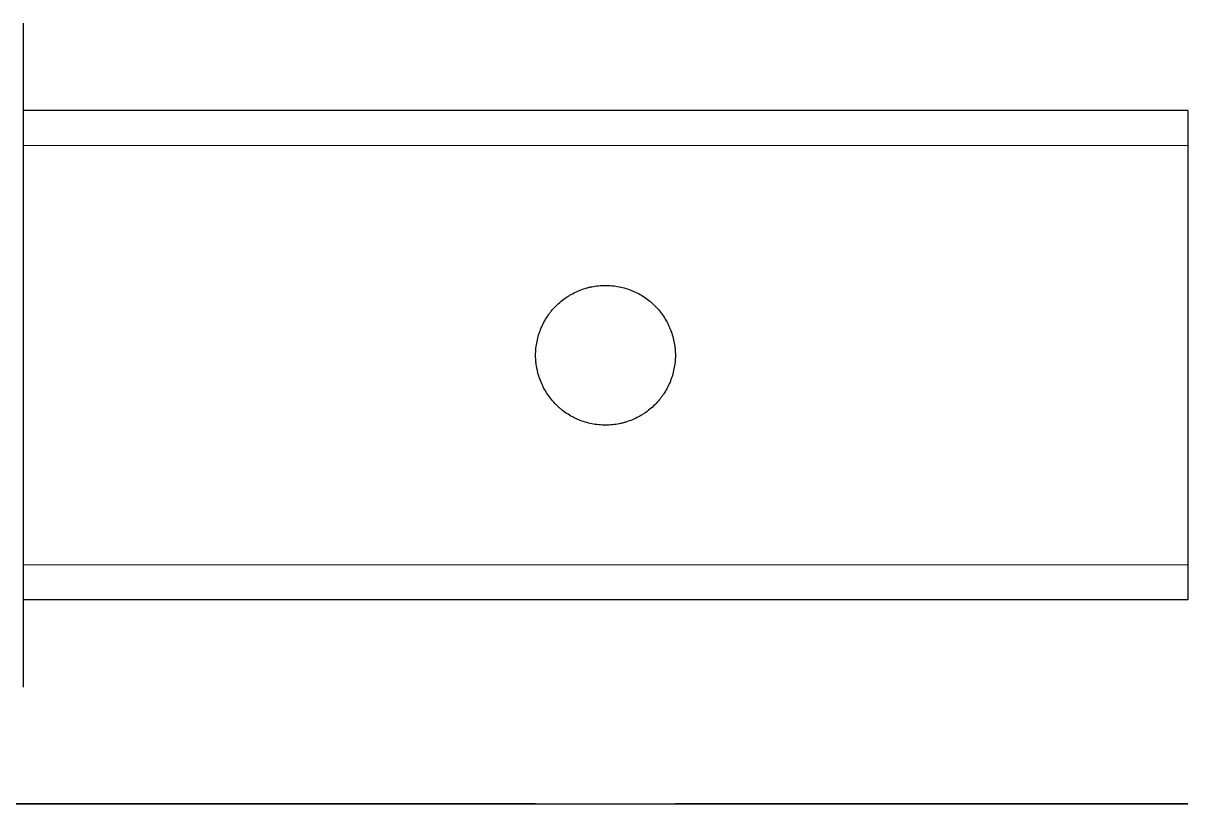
# Model space of a CAD drawing. Header units: millimetres. Extents: x -521 to 145, y 0 to 499.
# Drawn here: x 45 to 145, y 0 to 67 of the extents above; entities that cross this region are included whole.
import ezdxf
from ezdxf.lldxf.tags import DXFTag

# ---------------------------------------------------------------- set-up
doc = ezdxf.new("R2010")
doc.units = ezdxf.units.MM
doc.layers.add('ORTHO$31', color=7, linetype='Continuous', true_color=0xffffff)
doc.layers.add('ORTHO$32', color=7, linetype='Continuous', true_color=0xffffff)
tags = doc.linetypes.add('DASHED', pattern=[25.72, 12.86, -12.86]).pattern_tags.tags
tags[6:7] = [DXFTag(74, 4), DXFTag(75, 0), DXFTag(340, '0'), DXFTag(46, 0.0), DXFTag(50, 0.0), DXFTag(44, 0.0), DXFTag(45, 0.0)]
tags[4:5] = [DXFTag(74, 4), DXFTag(75, 0), DXFTag(340, '0'), DXFTag(46, 0.0), DXFTag(50, 0.0), DXFTag(44, 0.0), DXFTag(45, 0.0)]

msp = doc.modelspace()

# ---------------------------------------------------------------- linework, layer by layer
at = {"layer": 'ORTHO$31', "color": 30, "linetype": 'Continuous', "lineweight": 25}
for p, q in [((45, 67), (45, 10)), ((145, 59.5), (45, 59.5)), ((145, 59.5), (145, 17.5)), ((145, 17.5), (45, 17.5))]:
    msp.add_line(p, q, dxfattribs=at)
at = {"layer": 'ORTHO$31', "color": 53, "linetype": 'DASHED', "lineweight": 18}
for p, q in [((145, 56.5), (45, 56.5)), ((89, 38.5), (89, 38.5)), ((89, 38.5), (89, 38.5)), ((89, 38.5), (89, 38.5)), ((89, 38.5), (89, 38.5)), ((101, 38.5), (101, 38.5)), ((101, 38.5), (101, 38.5)), ((101, 38.5), (101, 38.5)), ((101, 38.5), (101, 38.5)), ((145, 20.5), (45, 20.5))]:
    msp.add_line(p, q, dxfattribs=at)
at = {"layer": 'ORTHO$31', "color": 30, "linetype": 'Continuous', "lineweight": 25}
for points, knots in [([(89, 38.5), (89, 38.7), (89.01, 38.9), (89.05, 39.29), (89.11, 39.68), (89.2, 40.06), (89.27, 40.29), (89.29, 40.34), (89.32, 40.44), (89.34, 40.48), (89.39, 40.62), (89.42, 40.71), (89.54, 40.99), (89.62, 41.16), (89.8, 41.51), (89.9, 41.67), (90.07, 41.92), (90.12, 42), (90.21, 42.12), (90.24, 42.16), (90.3, 42.23), (90.33, 42.27), (90.49, 42.46), (90.62, 42.61), (90.9, 42.88), (91.04, 43.01), (91.34, 43.26), (91.5, 43.38), (91.7, 43.51), (91.74, 43.54), (91.83, 43.59), (91.95, 43.67), (92.08, 43.74), (92.34, 43.88), (92.51, 43.96), (92.87, 44.11), (93.06, 44.18), (93.34, 44.27), (93.44, 44.29), (93.58, 44.33), (93.63, 44.34), (93.73, 44.36), (93.77, 44.37), (94.02, 44.42), (94.41, 44.48), (94.8, 44.5), (95.19, 44.5), (95.39, 44.49), (95.78, 44.45), (95.98, 44.42), (96.37, 44.35), (96.75, 44.25), (97.12, 44.12), (97.34, 44.02), (97.39, 44), (97.48, 43.96), (97.52, 43.94), (97.66, 43.88), (97.75, 43.84), (98.01, 43.7), (98.17, 43.6), (98.5, 43.38), (98.65, 43.26), (98.88, 43.08), (98.95, 43.01), (99.06, 42.91), (99.1, 42.88), (99.17, 42.81), (99.21, 42.78), (99.38, 42.61), (99.51, 42.46), (99.76, 42.16), (99.87, 42.01), (100.09, 41.68), (100.19, 41.51), (100.31, 41.3), (100.33, 41.25), (100.38, 41.16), (100.44, 41.03), (100.5, 40.9), (100.61, 40.63), (100.68, 40.44), (100.79, 40.07), (100.84, 39.88), (100.9, 39.59), (100.92, 39.49), (100.94, 39.34), (100.95, 39.29), (100.96, 39.19), (100.97, 39.14), (100.99, 38.9), (101, 38.7), (101, 38.5)], [0, 0, 0, 0, 0.03125, 0.03125, 0.0625, 0.09375, 0.09375, 0.10156, 0.10156, 0.10937, 0.10937, 0.125, 0.125, 0.15625, 0.15625, 0.1875, 0.1875, 0.20313, 0.20313, 0.21094, 0.21094, 0.21875, 0.21875, 0.25, 0.25, 0.28125, 0.28125, 0.3125, 0.3125, 0.32031, 0.32031, 0.32813, 0.34375, 0.34375, 0.375, 0.375, 0.40625, 0.40625, 0.42188, 0.42188, 0.42969, 0.42969, 0.4375, 0.4375, 0.46875, 0.5, 0.5, 0.53125, 0.53125, 0.5625, 0.5625, 0.59375, 0.625, 0.625, 0.63281, 0.63281, 0.64063, 0.64063, 0.65625, 0.65625, 0.6875, 0.6875, 0.71875, 0.71875, 0.73438, 0.73438, 0.74219, 0.74219, 0.75, 0.75, 0.78125, 0.78125, 0.8125, 0.8125, 0.84375, 0.84375, 0.85156, 0.85156, 0.85938, 0.875, 0.875, 0.90625, 0.90625, 0.9375, 0.9375, 0.95313, 0.95313, 0.96094, 0.96094, 0.96875, 0.96875, 1, 1, 1, 1]), ([(101, 38.5), (101, 38.3), (100.99, 38.1), (100.95, 37.71), (100.89, 37.32), (100.8, 36.94), (100.73, 36.71), (100.71, 36.66), (100.68, 36.56), (100.66, 36.52), (100.61, 36.38), (100.58, 36.29), (100.46, 36.01), (100.38, 35.84), (100.2, 35.49), (100.1, 35.33), (99.93, 35.08), (99.88, 35), (99.79, 34.88), (99.76, 34.84), (99.7, 34.77), (99.67, 34.73), (99.51, 34.54), (99.38, 34.39), (99.1, 34.12), (98.96, 33.99), (98.66, 33.74), (98.5, 33.62), (98.3, 33.49), (98.26, 33.46), (98.17, 33.41), (98.05, 33.33), (97.92, 33.26), (97.66, 33.12), (97.49, 33.04), (97.13, 32.89), (96.94, 32.82), (96.66, 32.73), (96.56, 32.71), (96.42, 32.67), (96.37, 32.66), (96.27, 32.64), (96.23, 32.63), (95.98, 32.58), (95.59, 32.52), (95.2, 32.5), (94.81, 32.5), (94.61, 32.51), (94.22, 32.55), (94.02, 32.58), (93.63, 32.65), (93.25, 32.75), (92.88, 32.88), (92.66, 32.98), (92.61, 33), (92.52, 33.04), (92.48, 33.06), (92.34, 33.12), (92.25, 33.16), (91.99, 33.3), (91.83, 33.4), (91.5, 33.62), (91.35, 33.74), (91.12, 33.92), (91.05, 33.99), (90.94, 34.09), (90.9, 34.12), (90.83, 34.19), (90.79, 34.22), (90.62, 34.39), (90.49, 34.54), (90.24, 34.84), (90.13, 34.99), (89.91, 35.32), (89.81, 35.49), (89.69, 35.7), (89.67, 35.75), (89.62, 35.84), (89.56, 35.97), (89.5, 36.1), (89.39, 36.37), (89.32, 36.56), (89.21, 36.93), (89.16, 37.12), (89.1, 37.41), (89.08, 37.51), (89.06, 37.66), (89.05, 37.71), (89.04, 37.81), (89.03, 37.86), (89.01, 38.1), (89, 38.3), (89, 38.5)], [0, 0, 0, 0, 0.03125, 0.03125, 0.0625, 0.09375, 0.09375, 0.10156, 0.10156, 0.10937, 0.10937, 0.125, 0.125, 0.15625, 0.15625, 0.1875, 0.1875, 0.20312, 0.20312, 0.21094, 0.21094, 0.21875, 0.21875, 0.25, 0.25, 0.28125, 0.28125, 0.3125, 0.3125, 0.32031, 0.32031, 0.32812, 0.34375, 0.34375, 0.375, 0.375, 0.40625, 0.40625, 0.42187, 0.42187, 0.42969, 0.42969, 0.4375, 0.4375, 0.46875, 0.5, 0.5, 0.53125, 0.53125, 0.5625, 0.5625, 0.59375, 0.625, 0.625, 0.63281, 0.63281, 0.64062, 0.64062, 0.65625, 0.65625, 0.6875, 0.6875, 0.71875, 0.71875, 0.73437, 0.73437, 0.74219, 0.74219, 0.75, 0.75, 0.78125, 0.78125, 0.8125, 0.8125, 0.84375, 0.84375, 0.85156, 0.85156, 0.85937, 0.875, 0.875, 0.90625, 0.90625, 0.9375, 0.9375, 0.95312, 0.95312, 0.96094, 0.96094, 0.96875, 0.96875, 1, 1, 1, 1])]:
    msp.add_open_spline(points, degree=3, knots=knots, dxfattribs=at)
at = {"layer": 'ORTHO$32', "color": 30, "linetype": 'Continuous', "lineweight": 25}
for p, q in [((45, 0, -28.5), (40, 0, -28.5)), ((45, 0, 971.5), (40, 0, 971.5)), ((40, 0, 28.5), (45, 0, 28.5)), ((40, 0, 1028.5), (45, 0, 1028.5)), ((45, 0, 28.5), (45, 0, 0)), ((45, 0, 971.5), (45, 0, 1000)), ((45, 0, -28.5), (45, 0, 0)), ((45, 0, 1028.5), (45, 0, 1000)), ((45, 0, 1021), (89, 0, 1021)), ((89, 0, 979), (45, 0, 979)), ((89, 0, -21), (45, 0, -21)), ((45, 0, 21), (89, 0, 21)), ((101, 0, 1021), (145, 0, 1021)), ((145, 0, 979), (101, 0, 979)), ((101, 0, 21), (145, 0, 21)), ((145, 0, -21), (101, 0, -21)), ((145, 0, -21), (145, 0, 0)), ((145, 0, 979), (145, 0, 1000)), ((145, 0, 1021), (145, 0, 1000)), ((145, 0, 21), (145, 0, 0))]:
    msp.add_line(p, q, dxfattribs=at)
at = {"layer": 'ORTHO$32', "color": 53, "linetype": 'DASHED', "lineweight": 18}
for p, q in [((89, 0, -18), (45, 0, -18)), ((45, 0, 18), (89, 0, 18)), ((45, 0, 1018), (89, 0, 1018)), ((89, 0, 982), (45, 0, 982)), ((89, 0, 979), (89, 0, 982)), ((89, 0, -21), (89, 0, -18)), ((89, 0, 1018), (89, 0, 1021)), ((89, 0, 18), (89, 0, 21)), ((101, 0, 18), (145, 0, 18)), ((145, 0, -18), (101, 0, -18)), ((145, 0, 982), (101, 0, 982)), ((101, 0, 1018), (145, 0, 1018)), ((101, 0, 1018), (101, 0, 1021)), ((101, 0, 979), (101, 0, 982)), ((101, 0, -21), (101, 0, -18)), ((101, 0, 18), (101, 0, 21))]:
    msp.add_line(p, q, dxfattribs=at)
at = {"layer": 'ORTHO$32', "color": 30, "linetype": 'Continuous', "lineweight": 25}
for points, knots in [([(89, 0, -21), (89, 0, -21), (89.01, 0, -21), (89.05, 0, -20.99), (89.11, 0, -20.97), (89.2, 0, -20.94), (89.27, 0, -20.92), (89.29, 0, -20.92), (89.32, 0, -20.91), (89.34, 0, -20.91), (89.39, 0, -20.89), (89.42, 0, -20.88), (89.54, 0, -20.85), (89.62, 0, -20.83), (89.8, 0, -20.78), (89.9, 0, -20.76), (90.07, 0, -20.72), (90.12, 0, -20.71), (90.21, 0, -20.69), (90.24, 0, -20.68), (90.3, 0, -20.67), (90.33, 0, -20.66), (90.49, 0, -20.62), (90.62, 0, -20.6), (90.9, 0, -20.54), (91.04, 0, -20.51), (91.34, 0, -20.45), (91.5, 0, -20.43), (91.7, 0, -20.39), (91.74, 0, -20.39), (91.83, 0, -20.37), (91.95, 0, -20.35), (92.08, 0, -20.34), (92.34, 0, -20.3), (92.51, 0, -20.28), (92.87, 0, -20.24), (93.06, 0, -20.22), (93.34, 0, -20.19), (93.44, 0, -20.19), (93.58, 0, -20.17), (93.63, 0, -20.17), (93.73, 0, -20.16), (93.77, 0, -20.16), (94.02, 0, -20.15), (94.41, 0, -20.13), (94.8, 0, -20.12), (95.19, 0, -20.12), (95.39, 0, -20.13), (95.78, 0, -20.14), (95.98, 0, -20.15), (96.37, 0, -20.17), (96.75, 0, -20.2), (97.12, 0, -20.23), (97.34, 0, -20.26), (97.39, 0, -20.27), (97.48, 0, -20.28), (97.52, 0, -20.28), (97.66, 0, -20.3), (97.75, 0, -20.31), (98.01, 0, -20.35), (98.17, 0, -20.37), (98.5, 0, -20.43), (98.65, 0, -20.45), (98.88, 0, -20.5), (98.95, 0, -20.51), (99.06, 0, -20.53), (99.1, 0, -20.54), (99.17, 0, -20.55), (99.21, 0, -20.56), (99.38, 0, -20.6), (99.51, 0, -20.62), (99.76, 0, -20.68), (99.87, 0, -20.71), (100.09, 0, -20.76), (100.19, 0, -20.78), (100.31, 0, -20.81), (100.33, 0, -20.82), (100.38, 0, -20.83), (100.44, 0, -20.85), (100.5, 0, -20.86), (100.61, 0, -20.89), (100.68, 0, -20.91), (100.79, 0, -20.94), (100.84, 0, -20.96), (100.9, 0, -20.97), (100.92, 0, -20.98), (100.94, 0, -20.98), (100.95, 0, -20.99), (100.96, 0, -20.99), (100.97, 0, -20.99), (100.99, 0, -21), (101, 0, -21), (101, 0, -21)], [0, 0, 0, 0, 0.03119, 0.03119, 0.06244, 0.09369, 0.09369, 0.10151, 0.10151, 0.10932, 0.10932, 0.12495, 0.12495, 0.1562, 0.1562, 0.18745, 0.18745, 0.20308, 0.20308, 0.21089, 0.21089, 0.2187, 0.2187, 0.24995, 0.24995, 0.2812, 0.2812, 0.31246, 0.31246, 0.32027, 0.32027, 0.32808, 0.34371, 0.34371, 0.37496, 0.37496, 0.40621, 0.40621, 0.42184, 0.42184, 0.42965, 0.42965, 0.43746, 0.43746, 0.46872, 0.49997, 0.49997, 0.53122, 0.53122, 0.56247, 0.56247, 0.59372, 0.62498, 0.62498, 0.63279, 0.63279, 0.6406, 0.6406, 0.65623, 0.65623, 0.68748, 0.68748, 0.71873, 0.71873, 0.73436, 0.73436, 0.74217, 0.74217, 0.74998, 0.74998, 0.78124, 0.78124, 0.81249, 0.81249, 0.84374, 0.84374, 0.85155, 0.85155, 0.85937, 0.87499, 0.87499, 0.90624, 0.90624, 0.9375, 0.9375, 0.95312, 0.95312, 0.96094, 0.96094, 0.96875, 0.96875, 1, 1, 1, 1]), ([(89, 0, 979), (89, 0, 979), (89.01, 0, 979), (89.05, 0, 979.01), (89.11, 0, 979.03), (89.2, 0, 979.06), (89.27, 0, 979.08), (89.29, 0, 979.08), (89.32, 0, 979.09), (89.34, 0, 979.09), (89.39, 0, 979.11), (89.42, 0, 979.12), (89.54, 0, 979.15), (89.62, 0, 979.17), (89.8, 0, 979.22), (89.9, 0, 979.24), (90.07, 0, 979.28), (90.12, 0, 979.29), (90.21, 0, 979.31), (90.24, 0, 979.32), (90.3, 0, 979.33), (90.33, 0, 979.34), (90.49, 0, 979.38), (90.62, 0, 979.4), (90.9, 0, 979.46), (91.04, 0, 979.49), (91.34, 0, 979.55), (91.5, 0, 979.57), (91.7, 0, 979.61), (91.74, 0, 979.61), (91.83, 0, 979.63), (91.95, 0, 979.65), (92.08, 0, 979.66), (92.34, 0, 979.7), (92.51, 0, 979.72), (92.87, 0, 979.76), (93.06, 0, 979.78), (93.34, 0, 979.81), (93.44, 0, 979.81), (93.58, 0, 979.83), (93.63, 0, 979.83), (93.73, 0, 979.84), (93.77, 0, 979.84), (94.02, 0, 979.85), (94.41, 0, 979.87), (94.8, 0, 979.88), (95.19, 0, 979.88), (95.39, 0, 979.87), (95.78, 0, 979.86), (95.98, 0, 979.85), (96.37, 0, 979.83), (96.75, 0, 979.8), (97.12, 0, 979.77), (97.34, 0, 979.74), (97.39, 0, 979.73), (97.48, 0, 979.72), (97.52, 0, 979.72), (97.66, 0, 979.7), (97.75, 0, 979.69), (98.01, 0, 979.65), (98.17, 0, 979.63), (98.5, 0, 979.57), (98.65, 0, 979.55), (98.88, 0, 979.5), (98.95, 0, 979.49), (99.06, 0, 979.47), (99.1, 0, 979.46), (99.17, 0, 979.45), (99.21, 0, 979.44), (99.38, 0, 979.4), (99.51, 0, 979.38), (99.76, 0, 979.32), (99.87, 0, 979.29), (100.09, 0, 979.24), (100.19, 0, 979.22), (100.31, 0, 979.19), (100.33, 0, 979.18), (100.38, 0, 979.17), (100.44, 0, 979.15), (100.5, 0, 979.14), (100.61, 0, 979.11), (100.68, 0, 979.09), (100.79, 0, 979.06), (100.84, 0, 979.04), (100.9, 0, 979.03), (100.92, 0, 979.02), (100.94, 0, 979.02), (100.95, 0, 979.01), (100.96, 0, 979.01), (100.97, 0, 979.01), (100.99, 0, 979), (101, 0, 979), (101, 0, 979)], [0, 0, 0, 0, 0.03118, 0.03118, 0.06243, 0.09368, 0.09368, 0.1015, 0.1015, 0.10931, 0.10931, 0.12494, 0.12494, 0.15619, 0.15619, 0.18744, 0.18744, 0.20307, 0.20307, 0.21088, 0.21088, 0.21869, 0.21869, 0.24994, 0.24994, 0.2812, 0.2812, 0.31245, 0.31245, 0.32026, 0.32026, 0.32808, 0.3437, 0.3437, 0.37495, 0.37495, 0.40621, 0.40621, 0.42183, 0.42183, 0.42965, 0.42965, 0.43746, 0.43746, 0.46871, 0.49996, 0.49996, 0.53122, 0.53122, 0.56247, 0.56247, 0.59372, 0.62497, 0.62497, 0.63279, 0.63279, 0.6406, 0.6406, 0.65622, 0.65622, 0.68748, 0.68748, 0.71873, 0.71873, 0.73436, 0.73436, 0.74217, 0.74217, 0.74998, 0.74998, 0.78123, 0.78123, 0.81249, 0.81249, 0.84374, 0.84374, 0.85155, 0.85155, 0.85936, 0.87499, 0.87499, 0.90624, 0.90624, 0.9375, 0.9375, 0.95312, 0.95312, 0.96093, 0.96093, 0.96875, 0.96875, 1, 1, 1, 1]), ([(89, 0, 1021), (89, 0, 1021), (89.01, 0, 1021), (89.05, 0, 1020.99), (89.11, 0, 1020.97), (89.2, 0, 1020.94), (89.27, 0, 1020.92), (89.29, 0, 1020.92), (89.32, 0, 1020.91), (89.34, 0, 1020.91), (89.39, 0, 1020.89), (89.42, 0, 1020.88), (89.54, 0, 1020.85), (89.62, 0, 1020.83), (89.8, 0, 1020.78), (89.9, 0, 1020.76), (90.07, 0, 1020.72), (90.12, 0, 1020.71), (90.21, 0, 1020.69), (90.24, 0, 1020.68), (90.3, 0, 1020.67), (90.33, 0, 1020.66), (90.49, 0, 1020.62), (90.62, 0, 1020.6), (90.9, 0, 1020.54), (91.04, 0, 1020.51), (91.34, 0, 1020.45), (91.5, 0, 1020.43), (91.7, 0, 1020.39), (91.74, 0, 1020.39), (91.83, 0, 1020.37), (91.95, 0, 1020.35), (92.08, 0, 1020.34), (92.34, 0, 1020.3), (92.51, 0, 1020.28), (92.87, 0, 1020.24), (93.06, 0, 1020.22), (93.34, 0, 1020.19), (93.44, 0, 1020.18), (93.58, 0, 1020.17), (93.63, 0, 1020.17), (93.73, 0, 1020.16), (93.77, 0, 1020.16), (94.02, 0, 1020.15), (94.41, 0, 1020.13), (94.8, 0, 1020.12), (95.19, 0, 1020.12), (95.39, 0, 1020.13), (95.78, 0, 1020.14), (95.98, 0, 1020.15), (96.37, 0, 1020.17), (96.75, 0, 1020.2), (97.12, 0, 1020.23), (97.34, 0, 1020.26), (97.39, 0, 1020.27), (97.48, 0, 1020.28), (97.52, 0, 1020.28), (97.66, 0, 1020.3), (97.75, 0, 1020.31), (98.01, 0, 1020.35), (98.17, 0, 1020.37), (98.5, 0, 1020.43), (98.65, 0, 1020.45), (98.88, 0, 1020.49), (98.95, 0, 1020.51), (99.06, 0, 1020.53), (99.1, 0, 1020.54), (99.17, 0, 1020.55), (99.21, 0, 1020.56), (99.38, 0, 1020.59), (99.51, 0, 1020.62), (99.76, 0, 1020.68), (99.87, 0, 1020.71), (100.09, 0, 1020.76), (100.19, 0, 1020.78), (100.31, 0, 1020.81), (100.33, 0, 1020.82), (100.38, 0, 1020.83), (100.44, 0, 1020.85), (100.5, 0, 1020.86), (100.61, 0, 1020.89), (100.68, 0, 1020.91), (100.79, 0, 1020.94), (100.84, 0, 1020.96), (100.9, 0, 1020.97), (100.92, 0, 1020.98), (100.94, 0, 1020.98), (100.95, 0, 1020.98), (100.96, 0, 1020.99), (100.97, 0, 1020.99), (100.99, 0, 1021), (101, 0, 1021), (101, 0, 1021)], [0, 0, 0, 0, 0.03107, 0.03107, 0.06233, 0.09359, 0.09359, 0.10141, 0.10141, 0.10922, 0.10922, 0.12486, 0.12486, 0.15612, 0.15612, 0.18738, 0.18738, 0.20301, 0.20301, 0.21082, 0.21082, 0.21864, 0.21864, 0.2499, 0.2499, 0.28116, 0.28116, 0.31242, 0.31242, 0.32024, 0.32024, 0.32806, 0.34369, 0.34369, 0.37495, 0.37495, 0.40621, 0.40621, 0.42184, 0.42184, 0.42966, 0.42966, 0.43747, 0.43747, 0.46873, 0.49999, 0.49999, 0.53126, 0.53126, 0.56252, 0.56252, 0.59378, 0.62504, 0.62504, 0.63286, 0.63286, 0.64067, 0.64067, 0.6563, 0.6563, 0.68756, 0.68756, 0.71883, 0.71883, 0.73446, 0.73446, 0.74227, 0.74227, 0.75009, 0.75009, 0.78135, 0.78135, 0.81261, 0.81261, 0.84387, 0.84387, 0.85169, 0.85169, 0.8595, 0.87513, 0.87513, 0.90639, 0.90639, 0.93766, 0.93766, 0.95329, 0.95329, 0.9611, 0.9611, 0.96892, 0.96892, 1, 1, 1, 1]), ([(89, 0, 21), (89, 0, 21), (89.01, 0, 21), (89.05, 0, 20.99), (89.11, 0, 20.97), (89.2, 0, 20.94), (89.27, 0, 20.92), (89.29, 0, 20.92), (89.32, 0, 20.91), (89.34, 0, 20.91), (89.39, 0, 20.89), (89.42, 0, 20.88), (89.54, 0, 20.85), (89.62, 0, 20.83), (89.8, 0, 20.78), (89.9, 0, 20.76), (90.07, 0, 20.72), (90.12, 0, 20.71), (90.21, 0, 20.69), (90.24, 0, 20.68), (90.3, 0, 20.67), (90.33, 0, 20.66), (90.49, 0, 20.62), (90.62, 0, 20.6), (90.9, 0, 20.54), (91.04, 0, 20.51), (91.34, 0, 20.45), (91.5, 0, 20.43), (91.7, 0, 20.39), (91.74, 0, 20.39), (91.83, 0, 20.37), (91.95, 0, 20.35), (92.08, 0, 20.34), (92.34, 0, 20.3), (92.51, 0, 20.28), (92.87, 0, 20.24), (93.06, 0, 20.22), (93.34, 0, 20.19), (93.44, 0, 20.18), (93.58, 0, 20.17), (93.63, 0, 20.17), (93.73, 0, 20.16), (93.77, 0, 20.16), (94.02, 0, 20.15), (94.41, 0, 20.13), (94.8, 0, 20.12), (95.19, 0, 20.12), (95.39, 0, 20.13), (95.78, 0, 20.14), (95.98, 0, 20.15), (96.37, 0, 20.17), (96.75, 0, 20.2), (97.12, 0, 20.23), (97.34, 0, 20.26), (97.39, 0, 20.27), (97.48, 0, 20.28), (97.52, 0, 20.28), (97.66, 0, 20.3), (97.75, 0, 20.31), (98.01, 0, 20.35), (98.17, 0, 20.37), (98.5, 0, 20.43), (98.65, 0, 20.45), (98.88, 0, 20.49), (98.95, 0, 20.51), (99.06, 0, 20.53), (99.1, 0, 20.54), (99.17, 0, 20.55), (99.21, 0, 20.56), (99.38, 0, 20.59), (99.51, 0, 20.62), (99.76, 0, 20.68), (99.87, 0, 20.71), (100.09, 0, 20.76), (100.19, 0, 20.78), (100.31, 0, 20.81), (100.33, 0, 20.82), (100.38, 0, 20.83), (100.44, 0, 20.85), (100.5, 0, 20.86), (100.61, 0, 20.89), (100.68, 0, 20.91), (100.79, 0, 20.94), (100.84, 0, 20.96), (100.9, 0, 20.97), (100.92, 0, 20.98), (100.94, 0, 20.98), (100.95, 0, 20.98), (100.96, 0, 20.99), (100.97, 0, 20.99), (100.99, 0, 21), (101, 0, 21), (101, 0, 21)], [0, 0, 0, 0, 0.03109, 0.03109, 0.06235, 0.09361, 0.09361, 0.10142, 0.10142, 0.10924, 0.10924, 0.12487, 0.12487, 0.15613, 0.15613, 0.18739, 0.18739, 0.20302, 0.20302, 0.21084, 0.21084, 0.21865, 0.21865, 0.24991, 0.24991, 0.28117, 0.28117, 0.31244, 0.31244, 0.32025, 0.32025, 0.32807, 0.3437, 0.3437, 0.37496, 0.37496, 0.40622, 0.40622, 0.42185, 0.42185, 0.42966, 0.42966, 0.43748, 0.43748, 0.46874, 0.5, 0.5, 0.53126, 0.53126, 0.56252, 0.56252, 0.59379, 0.62505, 0.62505, 0.63286, 0.63286, 0.64068, 0.64068, 0.65631, 0.65631, 0.68757, 0.68757, 0.71883, 0.71883, 0.73446, 0.73446, 0.74228, 0.74228, 0.75009, 0.75009, 0.78135, 0.78135, 0.81261, 0.81261, 0.84387, 0.84387, 0.85169, 0.85169, 0.8595, 0.87514, 0.87514, 0.9064, 0.9064, 0.93766, 0.93766, 0.95329, 0.95329, 0.9611, 0.9611, 0.96892, 0.96892, 1, 1, 1, 1])]:
    msp.add_open_spline(points, degree=3, knots=knots, dxfattribs=at)
at = {"layer": 'ORTHO$32', "color": 53, "linetype": 'DASHED', "lineweight": 18}
for points, knots in [([(89, 0, 982), (89, 0, 982), (89.01, 0, 982), (89.05, 0, 982.02), (89.11, 0, 982.04), (89.2, 0, 982.07), (89.28, 0, 982.09), (89.29, 0, 982.09), (89.32, 0, 982.1), (89.34, 0, 982.11), (89.39, 0, 982.13), (89.42, 0, 982.14), (89.54, 0, 982.17), (89.62, 0, 982.2), (89.81, 0, 982.25), (89.91, 0, 982.28), (90.07, 0, 982.33), (90.13, 0, 982.34), (90.21, 0, 982.37), (90.24, 0, 982.38), (90.3, 0, 982.39), (90.33, 0, 982.4), (90.49, 0, 982.44), (90.62, 0, 982.47), (90.9, 0, 982.54), (91.04, 0, 982.57), (91.34, 0, 982.64), (91.5, 0, 982.67), (91.7, 0, 982.71), (91.74, 0, 982.72), (91.82, 0, 982.73), (91.95, 0, 982.76), (92.08, 0, 982.78), (92.34, 0, 982.82), (92.51, 0, 982.85), (92.87, 0, 982.9), (93.06, 0, 982.92), (93.34, 0, 982.95), (93.43, 0, 982.96), (93.58, 0, 982.97), (93.63, 0, 982.97), (93.72, 0, 982.98), (93.77, 0, 982.98), (94.01, 0, 983), (94.4, 0, 983.02), (94.8, 0, 983.03), (95.09, 0, 983.03), (95.19, 0, 983.03), (95.34, 0, 983.03), (95.39, 0, 983.02), (95.49, 0, 983.02), (95.54, 0, 983.02), (95.79, 0, 983.01), (95.98, 0, 983), (96.37, 0, 982.98), (96.75, 0, 982.94), (97.12, 0, 982.9), (97.35, 0, 982.87), (97.39, 0, 982.86), (97.48, 0, 982.85), (97.62, 0, 982.83), (97.75, 0, 982.81), (98.01, 0, 982.77), (98.17, 0, 982.74), (98.5, 0, 982.67), (98.65, 0, 982.64), (98.84, 0, 982.6), (98.88, 0, 982.59), (98.95, 0, 982.57), (98.99, 0, 982.57), (99.1, 0, 982.54), (99.17, 0, 982.52), (99.38, 0, 982.47), (99.51, 0, 982.44), (99.76, 0, 982.38), (99.87, 0, 982.34), (100.04, 0, 982.3), (100.09, 0, 982.28), (100.16, 0, 982.26), (100.19, 0, 982.25), (100.24, 0, 982.24), (100.26, 0, 982.23), (100.38, 0, 982.2), (100.46, 0, 982.17), (100.61, 0, 982.13), (100.68, 0, 982.1), (100.79, 0, 982.07), (100.84, 0, 982.05), (100.89, 0, 982.04), (100.9, 0, 982.03), (100.92, 0, 982.03), (100.93, 0, 982.02), (100.95, 0, 982.02), (100.96, 0, 982.01), (100.99, 0, 982), (101, 0, 982), (101, 0, 982)], [0, 0, 0, 0, 0.03133, 0.03133, 0.06258, 0.09383, 0.09383, 0.10164, 0.10164, 0.10945, 0.10945, 0.12508, 0.12508, 0.15632, 0.15632, 0.18757, 0.18757, 0.20319, 0.20319, 0.21101, 0.21101, 0.21882, 0.21882, 0.25007, 0.25007, 0.28131, 0.28131, 0.31256, 0.31256, 0.32037, 0.32037, 0.32818, 0.34381, 0.34381, 0.37505, 0.37505, 0.4063, 0.4063, 0.42193, 0.42193, 0.42974, 0.42974, 0.43755, 0.43755, 0.4688, 0.50004, 0.50004, 0.51567, 0.51567, 0.52348, 0.52348, 0.53129, 0.53129, 0.56254, 0.56254, 0.59379, 0.62503, 0.62503, 0.63284, 0.63284, 0.64066, 0.65628, 0.65628, 0.68753, 0.68753, 0.71877, 0.71877, 0.72659, 0.72659, 0.7344, 0.7344, 0.75002, 0.75002, 0.78127, 0.78127, 0.81252, 0.81252, 0.82814, 0.82814, 0.83595, 0.83595, 0.84376, 0.84376, 0.87501, 0.87501, 0.90626, 0.90626, 0.93751, 0.93751, 0.94532, 0.94532, 0.95313, 0.95313, 0.96875, 0.96875, 1, 1, 1, 1]), ([(89, 0, 18), (89, 0, 18), (89.01, 0, 18), (89.05, 0, 17.98), (89.11, 0, 17.96), (89.2, 0, 17.93), (89.28, 0, 17.91), (89.29, 0, 17.91), (89.32, 0, 17.9), (89.34, 0, 17.89), (89.39, 0, 17.87), (89.42, 0, 17.86), (89.54, 0, 17.83), (89.62, 0, 17.8), (89.81, 0, 17.75), (89.91, 0, 17.72), (90.07, 0, 17.67), (90.13, 0, 17.66), (90.21, 0, 17.63), (90.24, 0, 17.62), (90.3, 0, 17.61), (90.33, 0, 17.6), (90.49, 0, 17.56), (90.62, 0, 17.53), (90.9, 0, 17.46), (91.04, 0, 17.43), (91.34, 0, 17.36), (91.5, 0, 17.33), (91.7, 0, 17.29), (91.74, 0, 17.28), (91.82, 0, 17.26), (91.95, 0, 17.24), (92.08, 0, 17.22), (92.34, 0, 17.18), (92.51, 0, 17.15), (92.87, 0, 17.1), (93.06, 0, 17.08), (93.34, 0, 17.05), (93.43, 0, 17.04), (93.58, 0, 17.03), (93.63, 0, 17.03), (93.72, 0, 17.02), (93.77, 0, 17.01), (94.01, 0, 17), (94.4, 0, 16.98), (94.8, 0, 16.97), (95.09, 0, 16.97), (95.19, 0, 16.97), (95.34, 0, 16.97), (95.39, 0, 16.97), (95.49, 0, 16.98), (95.54, 0, 16.98), (95.79, 0, 16.99), (95.98, 0, 17), (96.37, 0, 17.02), (96.75, 0, 17.06), (97.12, 0, 17.1), (97.35, 0, 17.13), (97.39, 0, 17.14), (97.48, 0, 17.15), (97.62, 0, 17.17), (97.75, 0, 17.19), (98.01, 0, 17.23), (98.17, 0, 17.26), (98.5, 0, 17.33), (98.65, 0, 17.36), (98.84, 0, 17.4), (98.88, 0, 17.41), (98.95, 0, 17.43), (98.99, 0, 17.43), (99.1, 0, 17.46), (99.17, 0, 17.48), (99.38, 0, 17.53), (99.51, 0, 17.56), (99.76, 0, 17.62), (99.87, 0, 17.66), (100.04, 0, 17.7), (100.09, 0, 17.72), (100.16, 0, 17.74), (100.19, 0, 17.75), (100.24, 0, 17.76), (100.26, 0, 17.77), (100.38, 0, 17.8), (100.46, 0, 17.83), (100.61, 0, 17.87), (100.68, 0, 17.9), (100.79, 0, 17.93), (100.84, 0, 17.95), (100.89, 0, 17.96), (100.9, 0, 17.97), (100.92, 0, 17.97), (100.93, 0, 17.98), (100.95, 0, 17.98), (100.96, 0, 17.99), (100.99, 0, 18), (101, 0, 18), (101, 0, 18)], [0, 0, 0, 0, 0.03104, 0.03104, 0.0623, 0.09356, 0.09356, 0.10138, 0.10138, 0.10919, 0.10919, 0.12483, 0.12483, 0.15609, 0.15609, 0.18735, 0.18735, 0.20298, 0.20298, 0.2108, 0.2108, 0.21861, 0.21861, 0.24988, 0.24988, 0.28114, 0.28114, 0.3124, 0.3124, 0.32022, 0.32022, 0.32803, 0.34366, 0.34366, 0.37493, 0.37493, 0.40619, 0.40619, 0.42182, 0.42182, 0.42963, 0.42963, 0.43745, 0.43745, 0.46871, 0.49998, 0.49998, 0.51561, 0.51561, 0.52342, 0.52342, 0.53124, 0.53124, 0.5625, 0.5625, 0.59376, 0.62503, 0.62503, 0.63284, 0.63284, 0.64066, 0.65629, 0.65629, 0.68755, 0.68755, 0.71881, 0.71881, 0.72663, 0.72663, 0.73444, 0.73444, 0.75007, 0.75007, 0.78134, 0.78134, 0.8126, 0.8126, 0.82823, 0.82823, 0.83605, 0.83605, 0.84386, 0.84386, 0.87512, 0.87512, 0.90639, 0.90639, 0.93765, 0.93765, 0.94547, 0.94547, 0.95328, 0.95328, 0.96891, 0.96891, 1, 1, 1, 1]), ([(89, 0, -18), (89, 0, -18), (89.01, 0, -18), (89.05, 0, -17.98), (89.11, 0, -17.96), (89.2, 0, -17.93), (89.28, 0, -17.91), (89.29, 0, -17.91), (89.32, 0, -17.9), (89.34, 0, -17.89), (89.39, 0, -17.87), (89.42, 0, -17.86), (89.54, 0, -17.83), (89.62, 0, -17.8), (89.81, 0, -17.75), (89.91, 0, -17.72), (90.07, 0, -17.67), (90.13, 0, -17.66), (90.21, 0, -17.63), (90.24, 0, -17.62), (90.3, 0, -17.61), (90.33, 0, -17.6), (90.49, 0, -17.56), (90.62, 0, -17.53), (90.9, 0, -17.46), (91.04, 0, -17.43), (91.34, 0, -17.36), (91.5, 0, -17.33), (91.7, 0, -17.29), (91.74, 0, -17.28), (91.82, 0, -17.27), (91.95, 0, -17.24), (92.08, 0, -17.22), (92.34, 0, -17.18), (92.51, 0, -17.15), (92.87, 0, -17.1), (93.06, 0, -17.08), (93.34, 0, -17.05), (93.43, 0, -17.04), (93.58, 0, -17.03), (93.63, 0, -17.03), (93.72, 0, -17.02), (93.77, 0, -17.02), (94.01, 0, -17), (94.4, 0, -16.98), (94.8, 0, -16.97), (95.09, 0, -16.97), (95.19, 0, -16.97), (95.34, 0, -16.97), (95.39, 0, -16.98), (95.49, 0, -16.98), (95.54, 0, -16.98), (95.79, 0, -16.99), (95.98, 0, -17), (96.37, 0, -17.02), (96.75, 0, -17.06), (97.12, 0, -17.1), (97.35, 0, -17.13), (97.39, 0, -17.14), (97.48, 0, -17.15), (97.62, 0, -17.17), (97.75, 0, -17.19), (98.01, 0, -17.23), (98.17, 0, -17.26), (98.5, 0, -17.33), (98.65, 0, -17.36), (98.84, 0, -17.4), (98.88, 0, -17.41), (98.95, 0, -17.43), (98.99, 0, -17.43), (99.1, 0, -17.46), (99.17, 0, -17.48), (99.38, 0, -17.53), (99.51, 0, -17.56), (99.76, 0, -17.62), (99.87, 0, -17.66), (100.04, 0, -17.7), (100.09, 0, -17.72), (100.16, 0, -17.74), (100.19, 0, -17.75), (100.24, 0, -17.76), (100.26, 0, -17.77), (100.38, 0, -17.8), (100.46, 0, -17.83), (100.61, 0, -17.87), (100.68, 0, -17.9), (100.79, 0, -17.93), (100.84, 0, -17.95), (100.89, 0, -17.96), (100.9, 0, -17.97), (100.92, 0, -17.97), (100.93, 0, -17.98), (100.95, 0, -17.98), (100.96, 0, -17.99), (100.99, 0, -18), (101, 0, -18), (101, 0, -18)], [0, 0, 0, 0, 0.03132, 0.03132, 0.06257, 0.09382, 0.09382, 0.10163, 0.10163, 0.10944, 0.10944, 0.12507, 0.12507, 0.15631, 0.15631, 0.18756, 0.18756, 0.20319, 0.20319, 0.211, 0.211, 0.21881, 0.21881, 0.25006, 0.25006, 0.28131, 0.28131, 0.31255, 0.31255, 0.32036, 0.32036, 0.32818, 0.3438, 0.3438, 0.37505, 0.37505, 0.4063, 0.4063, 0.42192, 0.42192, 0.42973, 0.42973, 0.43754, 0.43754, 0.46879, 0.50004, 0.50004, 0.51566, 0.51566, 0.52347, 0.52347, 0.53129, 0.53129, 0.56253, 0.56253, 0.59378, 0.62503, 0.62503, 0.63284, 0.63284, 0.64065, 0.65628, 0.65628, 0.68752, 0.68752, 0.71877, 0.71877, 0.72658, 0.72658, 0.7344, 0.7344, 0.75002, 0.75002, 0.78127, 0.78127, 0.81251, 0.81251, 0.82814, 0.82814, 0.83595, 0.83595, 0.84376, 0.84376, 0.87501, 0.87501, 0.90626, 0.90626, 0.9375, 0.9375, 0.94532, 0.94532, 0.95313, 0.95313, 0.96875, 0.96875, 1, 1, 1, 1]), ([(89, 0, 1018), (89, 0, 1018), (89.01, 0, 1018), (89.05, 0, 1017.98), (89.11, 0, 1017.96), (89.2, 0, 1017.93), (89.28, 0, 1017.91), (89.29, 0, 1017.91), (89.32, 0, 1017.9), (89.34, 0, 1017.89), (89.39, 0, 1017.87), (89.42, 0, 1017.86), (89.54, 0, 1017.83), (89.62, 0, 1017.8), (89.81, 0, 1017.75), (89.91, 0, 1017.72), (90.07, 0, 1017.67), (90.13, 0, 1017.66), (90.21, 0, 1017.63), (90.24, 0, 1017.62), (90.3, 0, 1017.61), (90.33, 0, 1017.6), (90.49, 0, 1017.56), (90.62, 0, 1017.53), (90.9, 0, 1017.46), (91.04, 0, 1017.43), (91.34, 0, 1017.36), (91.5, 0, 1017.33), (91.7, 0, 1017.29), (91.74, 0, 1017.28), (91.82, 0, 1017.26), (91.95, 0, 1017.24), (92.08, 0, 1017.22), (92.34, 0, 1017.18), (92.51, 0, 1017.15), (92.87, 0, 1017.1), (93.06, 0, 1017.08), (93.34, 0, 1017.05), (93.43, 0, 1017.04), (93.58, 0, 1017.03), (93.63, 0, 1017.03), (93.72, 0, 1017.02), (93.77, 0, 1017.01), (94.01, 0, 1017), (94.4, 0, 1016.98), (94.8, 0, 1016.97), (95.09, 0, 1016.97), (95.19, 0, 1016.97), (95.34, 0, 1016.97), (95.39, 0, 1016.97), (95.49, 0, 1016.98), (95.54, 0, 1016.98), (95.79, 0, 1016.99), (95.98, 0, 1017), (96.37, 0, 1017.02), (96.75, 0, 1017.06), (97.12, 0, 1017.1), (97.35, 0, 1017.13), (97.39, 0, 1017.14), (97.48, 0, 1017.15), (97.62, 0, 1017.17), (97.75, 0, 1017.19), (98.01, 0, 1017.23), (98.17, 0, 1017.26), (98.5, 0, 1017.33), (98.65, 0, 1017.36), (98.84, 0, 1017.4), (98.88, 0, 1017.41), (98.95, 0, 1017.43), (98.99, 0, 1017.43), (99.1, 0, 1017.46), (99.17, 0, 1017.48), (99.38, 0, 1017.53), (99.51, 0, 1017.56), (99.76, 0, 1017.62), (99.87, 0, 1017.66), (100.04, 0, 1017.7), (100.09, 0, 1017.72), (100.16, 0, 1017.74), (100.19, 0, 1017.75), (100.24, 0, 1017.76), (100.26, 0, 1017.77), (100.38, 0, 1017.8), (100.46, 0, 1017.83), (100.61, 0, 1017.87), (100.68, 0, 1017.9), (100.79, 0, 1017.93), (100.84, 0, 1017.95), (100.89, 0, 1017.96), (100.9, 0, 1017.97), (100.92, 0, 1017.97), (100.93, 0, 1017.98), (100.95, 0, 1017.98), (100.96, 0, 1017.99), (100.99, 0, 1018), (101, 0, 1018), (101, 0, 1018)], [0, 0, 0, 0, 0.03105, 0.03105, 0.06231, 0.09357, 0.09357, 0.10139, 0.10139, 0.10921, 0.10921, 0.12484, 0.12484, 0.1561, 0.1561, 0.18736, 0.18736, 0.20299, 0.20299, 0.21081, 0.21081, 0.21862, 0.21862, 0.24988, 0.24988, 0.28115, 0.28115, 0.31241, 0.31241, 0.32022, 0.32022, 0.32804, 0.34367, 0.34367, 0.37493, 0.37493, 0.4062, 0.4062, 0.42183, 0.42183, 0.42964, 0.42964, 0.43746, 0.43746, 0.46872, 0.49998, 0.49998, 0.51561, 0.51561, 0.52343, 0.52343, 0.53124, 0.53124, 0.56251, 0.56251, 0.59377, 0.62503, 0.62503, 0.63285, 0.63285, 0.64066, 0.65629, 0.65629, 0.68755, 0.68755, 0.71882, 0.71882, 0.72663, 0.72663, 0.73445, 0.73445, 0.75008, 0.75008, 0.78134, 0.78134, 0.8126, 0.8126, 0.82823, 0.82823, 0.83605, 0.83605, 0.84386, 0.84386, 0.87513, 0.87513, 0.90639, 0.90639, 0.93765, 0.93765, 0.94547, 0.94547, 0.95328, 0.95328, 0.96891, 0.96891, 1, 1, 1, 1])]:
    msp.add_open_spline(points, degree=3, knots=knots, dxfattribs=at)

doc.saveas('drawing.dxf')
